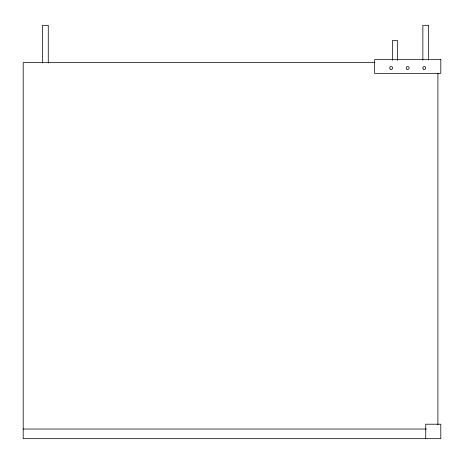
<?xml version="1.0" encoding="UTF-8"?>
<svg xmlns="http://www.w3.org/2000/svg" width="464" height="464" viewBox="0 0 464 464"><rect width="100%" height="100%" fill="white"/><g stroke="black" fill="none" stroke-linecap="round" stroke-linejoin="round"><path stroke-width="0.7" d="M374.941 62.547L23.2 62.547L23.2 438.677L440.8 438.677L440.8 424.212L425.755 424.212L425.755 438.677M23.2 429.032L426.329 429.032M437.906 73.411L437.906 424.688M428.649 60.111L428.649 25.323L422.861 25.323L422.861 60.111M397.399 60.424L397.399 40.368L392.579 40.368L392.579 60.424M48.273 63.011L48.273 25.323L42.491 25.323L42.491 63.011M440.8 59.653L374.593 59.653L374.593 73.353L440.8 73.353L440.8 59.653M390.421 69.2A1.444 1.444 0 0 0 392.59 67.947A1.444 1.444 0 0 0 390.421 66.694A1.444 1.444 0 0 0 390.421 69.2M406.974 69.2A1.444 1.444 0 0 0 409.144 67.947A1.444 1.444 0 0 0 406.974 66.694A1.444 1.444 0 0 0 406.974 69.2M423.522 69.2A1.444 1.444 0 0 0 425.697 67.947A1.444 1.444 0 0 0 423.522 66.694A1.444 1.444 0 0 0 423.522 69.2"/></g></svg>
